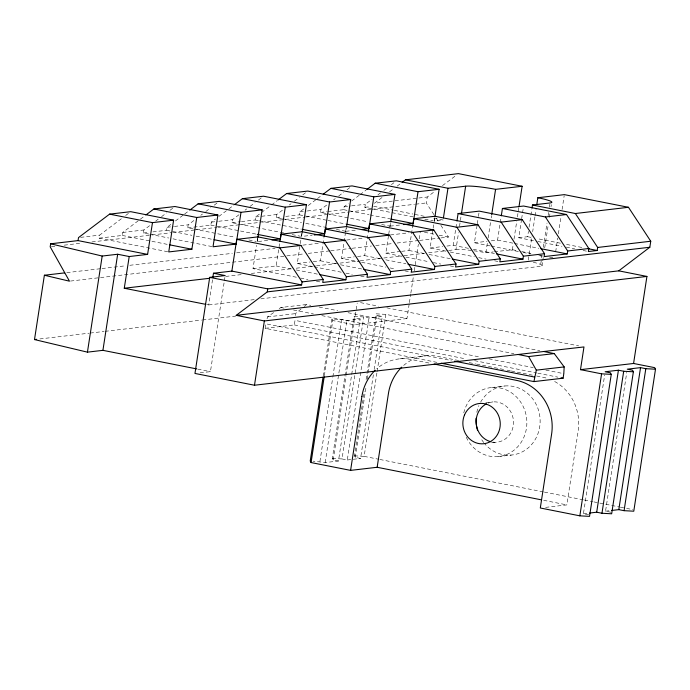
<?xml version="1.0" encoding="UTF-8"?>
<svg xmlns="http://www.w3.org/2000/svg" width="690" height="690" viewBox="0 0 690 690"><rect width="100%" height="100%" fill="white"/><g stroke="black" fill="none" stroke-linecap="round" stroke-linejoin="round"><path stroke-width="0.52" stroke-dasharray="3.45 2.59" d="M295.286 315.572L295.398 313.648L300.978 309.086M206.646 304.514L208.76 304.937L212.529 279.579M434.752 217.876L434.269 221.05L443.101 220.015L433.717 218.152M534.931 216.833L532.68 231.668M535.095 215.772L536.061 209.406M555.666 251.781L557.753 238.024M558.4 233.789L560.97 216.858M562.091 209.45L564.187 195.693M167.696 251.721L99.188 238.145L99.653 235.135L122.32 218.014M99.188 238.145L122.32 235.454L122.777 232.444L139.57 219.765M148.73 234.031L143.46 232.987L143.917 229.977L150.636 224.906M152.921 231.883L166.592 230.296L167.049 227.286L171.249 224.112M193.002 228.882L187.732 227.829L188.189 224.819L194.908 219.748M187.732 227.829L210.864 225.138L211.321 222.128L215.522 218.963M283.642 232.918L232.004 222.68L232.461 219.67L239.18 214.599M200.117 372.841L210.441 371.643L224.215 281.899M224.371 280.839L225.026 276.621M241.465 221.576L255.128 219.989L255.593 216.971L260.63 213.167M296.338 277.225L253.006 268.634L256.568 245.355M257.215 241.121L257.87 236.886M257.292 241.621L257.775 238.447M281.537 218.566L276.267 217.523L276.733 214.512L283.452 209.441M436.943 362.371L265.132 328.311L265.831 323.782L451.346 360.56M253.006 268.634L276.138 265.943L279.7 242.664M313.131 266.625L297.278 263.485L300.84 240.198M301.487 235.963L301.978 232.789M302.048 233.289L301.565 236.472L312.156 235.238M265.132 328.311L294.32 324.912L295.018 320.376L480.533 357.153M313.226 261.639L320.41 260.786L323.972 237.507M323.187 376.223L331.942 319.004L341.636 319.513L346.906 320.557L360.171 319.013L338.454 461.024L325.188 462.567L313.131 461.153M360.568 262.096L341.55 258.327L345.431 232.927M345.595 231.866L346.242 227.64M336.349 229.434L345.828 231.314L346.32 228.14M324.36 375.653L332.796 320.548L331.942 319.004M319.919 461.524L332.718 377.801M332.882 376.74L341.636 319.513M325.188 462.567L346.906 320.557M338.454 461.024L333.184 459.98L332.33 458.419L354.056 316.408L363.751 316.943L369.021 317.987L382.286 316.443L374.178 369.426M333.184 459.98L345.992 376.257M346.147 375.196L357.204 303.039M357.524 256.49L364.682 255.636L368.244 232.349M332.33 458.419L342.024 458.945L363.751 316.943M342.024 458.945L347.294 459.989L369.021 317.987M373.368 374.722L360.56 458.436L355.29 457.392L354.436 455.831L364.329 391.196M366.114 379.535L376.162 313.838L385.865 314.364L406.945 318.547L409.23 303.678M401.675 256.318L385.822 253.17L388.574 235.178M388.737 234.126L389.703 227.769M389.867 226.717L390.514 222.482M381.639 224.492L390.066 226.165L390.549 222.991M355.29 457.392L366.157 386.391M367.287 378.974L368.098 373.678M368.262 372.617L377.016 315.39L376.162 313.838M354.436 455.831L364.13 456.366L376.947 372.652M377.111 371.591L385.865 314.364M401.606 251.35L408.946 250.479L412.508 227.2M409.394 302.617L410.697 294.121M410.861 293.06L413.465 276.069M414.285 270.756L418.356 244.208M419.166 238.895L420.314 231.461M445.938 251.16L430.086 248.021L433.976 222.62M434.139 221.559L434.95 216.263M446.913 246.054L453.218 245.321L456.78 222.042M448.655 250.461L455.943 249.616L458.531 232.703M459.506 226.363L461.118 215.798M490.254 245.925L474.409 242.785L477.152 224.854M477.316 223.793L478.282 217.462M478.446 216.41L479.093 212.192M455.9 249.607A23.141 2.553 8.7 0 1 485.872 252.764L487.485 242.199M488.132 237.972L490.564 222.111M491.211 217.885L491.53 215.772M491.263 240.845L497.576 240.12L501.13 216.91M494.351 251.79L512.385 249.711L513.196 244.424M514.007 239.137L516.767 221.162M517.414 216.936L518.88 207.414M533.508 240.655L518.742 237.731L521.493 219.765M521.657 218.713L523.27 208.147M518.742 237.731L527.617 236.713L528.428 231.426M529.066 227.191L531.817 209.225M528.316 260.087L532.033 235.877M260.872 298.839L540.391 266.349L542.004 255.783M543.297 247.331L547.006 223.025M548.136 215.634L548.619 212.46M549.421 207.181L549.904 204.007M541.961 265.935L542.607 261.708M542.771 260.656L543.254 257.482M544.703 247.977L548.257 224.733M549.378 217.333L550.025 213.107M551 206.767L551.319 204.654M545.618 507.374L566.861 504.899L578.16 431.06A46.247 42.711 83.4 0 0 553.63 380.966M588.691 514.809L583.421 513.765L604.673 374.937M610.814 512.23L605.544 511.178L626.779 372.359M325.792 213.426L320.522 212.382L320.997 209.363L327.716 204.292M327.879 211.528L343.655 209.682L344.138 206.69L348.338 203.516M285.738 216.418L299.4 214.832L299.891 211.847L304.083 208.673M433.881 214.607L426.265 202.938L427.265 197.012L434.855 191.32M413.224 216.884L364.838 207.311L365.364 204.3L372.074 199.229M267.047 318.866L267.53 316.9L274.197 312.199M304.178 306.481L306.567 304.523L310.785 305.368M125.675 215.478L129.039 212.943M140.415 219.127L145.452 215.323M155.673 221.102L158.191 219.204M161.555 216.669L166.592 212.865M169.947 210.329L173.311 207.793M175.45 220.947L183.842 214.607M184.687 213.969L188.879 210.804M200.781 215.315L202.463 214.047M205.827 211.511L210.864 207.707M214.219 205.172L217.574 202.636M218.877 216.427L228.114 209.45M228.951 208.82L233.988 205.016M245.054 210.157L246.735 208.889M250.09 206.353L255.128 202.55M258.491 200.014L261.846 197.478M261.467 212.537L270.704 205.568M271.541 204.93L277.423 200.497M289.326 205.008L291.007 203.74M294.363 201.204L299.4 197.4M302.763 194.865L306.119 192.329M308.283 205.499L316.667 199.151M317.504 198.522L322.541 194.709M333.589 199.859L335.271 198.591M338.635 196.055L343.672 192.251M347.027 189.716L350.391 187.18M351.693 200.98L359.248 195.27M360.085 194.632L365.967 190.19M377.956 194.787L380.475 192.889M383.83 190.354L388.03 187.18M391.385 184.644L393.904 182.746M382.001 197.53L374.446 203.214L417.761 198.125M389.557 191.837L393.748 188.672M397.112 186.145L401.304 182.988M442.437 185.636L456.763 174.898M279.209 308.68L280.873 307.498L306.567 304.523M400.554 251.471L385.822 253.17M299.891 211.847L306.222 211.097M307.283 210.976L320.997 209.363M418.821 198.004L427.265 197.012M320.522 212.382L326.827 211.649M370.754 209.467L350.632 211.821M371.824 209.346L414.518 204.318M415.587 204.188L426.265 202.938M208.76 304.937L254.55 299.581M39.856 338.945L89.096 333.192M90.166 333.072L104.078 331.45M105.147 331.321L201.497 320.082M202.567 319.962L235.747 316.089M399.846 358.843L426.403 355.747M347.294 459.989L360.56 458.436M583.421 513.765L588.527 513.17M605.544 511.178L610.641 510.583M80.627 237.351L99.653 235.135M122.777 232.444L143.917 229.977M167.049 227.286L173.397 226.544M174.449 226.423L188.189 224.819M211.321 222.128L217.661 221.395M218.721 221.266L232.461 219.67M255.593 216.971L276.733 214.512M143.46 232.987L148.721 232.375M232.004 222.68L240.413 221.697M276.267 217.523L281.529 216.91M364.838 207.311L370.728 206.629M51.422 246.658L55.683 246.166M64.222 245.166L81.291 243.182M91.96 241.94L171.983 232.625M173.043 232.496L195.451 229.891M196.521 229.77L216.789 227.407M217.859 227.277L260.535 222.309M261.596 222.189L284.004 219.575M285.074 219.454L305.273 217.1M306.326 216.979L328.483 214.4M329.535 214.28L349.58 211.942M258.319 241.5L267.651 240.422M345.828 231.314L356.42 230.081M390.066 226.165L399.51 225.069M66.809 272.628L100.99 268.652M102.051 268.522L125.546 265.788M129.824 265.288L232.349 253.351M236.618 252.851L275.069 248.374M302.832 245.14L318.849 243.277M346.622 240.042L363.708 238.05M390.411 234.945L408.566 232.832M70.544 281.054L99.455 277.69M100.524 277.57L285.764 255.999M286.842 255.869L303.971 253.877M308.257 253.377L329.665 250.884M330.743 250.763L351.081 248.391M352.159 248.262L371.427 246.02M375.714 245.519L392.843 243.527M397.13 243.027L418.545 240.534M419.615 240.413L439.961 238.041M441.031 237.921L448.526 237.041L439.737 223.577M474.409 242.785L487.045 241.328M341.55 258.327L354.324 256.853M430.086 248.021L442.704 246.546M297.278 263.485L310.034 262.002M225.725 276.423L242.811 274.43M251.35 273.438L291.939 268.712M296.208 268.212L315.434 265.978M316.503 265.848L338.928 263.244M339.998 263.114L359.223 260.88M360.284 260.751L382.717 258.138M383.787 258.017L403.003 255.774M404.073 255.654L424.367 253.29M428.637 252.79L447.62 250.582M485.872 252.764L493.298 251.91M267.53 316.9L295.398 313.648M406.945 318.547L353.875 324.723L332.796 320.548M491.677 387.521L504.942 385.977M485.838 402.753L492.988 401.916M491.556 442.808L496.662 442.212M497.973 456.608L511.238 455.064M344.138 206.69L350.503 205.974M351.564 205.853L365.364 204.3M319.177 307.05L337.738 310.69M348.045 312.717L539.752 350.71M581.799 247.443L565.438 244.2M373.678 206.284L393.283 210.157M394.309 210.355L412.887 214.029M560.358 243.199L536.88 238.55M537.734 241.491L561.988 246.296M566.214 247.132L574.649 248.805M583.085 250.479L587.311 251.315M424.798 219.179L433.216 220.843M497.576 240.12L513.412 243.251M514.464 243.466L538.743 248.271M424.488 232.288L434.942 234.359M439.116 235.187L448.526 237.041M293.509 310.008L313.424 313.95M321.816 315.615L513.886 353.66M197.788 369.133L210.441 371.643M527.617 236.713L531.731 237.524M414.949 214.435L424.333 216.298M343.655 209.682L368.926 214.702M369.978 214.918L389.988 218.885M512.385 249.711L517.543 250.737M521.675 251.557L531.99 253.61M540.253 255.257L542.314 255.662M549.542 257.103L553.665 257.922M326.844 213.633L367.934 221.775M491.306 246.14L518.759 251.583M522.986 252.419L530.377 253.877M538.83 255.559L541.995 256.18M299.4 214.832L326.801 220.265M327.862 220.472L345.776 224.026M453.218 245.321L469.071 248.469M473.297 249.306L495.489 253.704M282.598 218.773L301.565 222.534M305.782 223.37L327.914 227.76M450.165 251.997L474.47 256.818M478.696 257.655L486.096 259.121M494.549 260.794L498.775 261.631M255.128 219.989L258.293 220.61M259.345 220.817L301.504 229.175M408.946 250.479L424.798 253.618M429.025 254.455L451.217 258.862M292.077 234.591L300.504 236.256M405.901 257.154L429.146 261.76M433.372 262.597L440.772 264.063M450.285 265.952L454.512 266.788M210.864 225.138L256.18 234.126M364.682 255.636L381.587 258.983M385.814 259.82L405.893 263.804M194.054 229.089L235.161 237.239M248.857 239.956L256.24 241.414M361.629 262.304L385.934 267.125M390.161 267.962L395.448 269.014M404.952 270.894L411.292 272.153M166.592 230.296L191.889 235.307M196.098 236.144L212.969 239.49M320.41 260.786L336.263 263.934M340.489 264.77L361.62 268.962M149.782 234.246L168.757 238.007M172.974 238.835L211.968 246.572M314.183 266.832L341.662 272.283M345.888 273.119L352.228 274.379M360.68 276.052L365.967 277.095M122.32 235.454L168.696 244.639M276.138 265.943L291.991 269.083M296.217 269.928L317.348 274.111M300.564 278.061L307.956 279.528M316.417 281.21L321.695 282.253M360.525 302.634L378.439 306.188M386.874 307.861L578.703 345.888M377.016 315.39L382.286 316.443M360.171 319.013L354.902 317.969L354.056 316.408M280.873 307.498L284.03 308.128M488.96 358.826L533.232 367.598M545.885 370.107L563.799 373.661M294.32 324.912L466.13 358.973M474.565 360.637L536.751 372.971M537.812 373.178L557.839 377.145M458.634 360.542L437.555 356.359A46.247 42.676 83.4 0 0 402.529 366.425M469.174 362.63L475.496 363.88M476.548 364.087L506.063 369.944M507.116 370.151L510.281 370.78M511.333 370.987L532.413 375.162M536.63 375.998L542.952 377.257A46.247 42.711 83.4 0 1 547.912 378.569M428.913 363.009L410.998 359.456A46.247 42.694 83.2 0 0 376.74 368.805M364.13 456.366L378.888 459.29M379.94 459.497L543.323 491.884M544.384 492.091L583.378 499.827M584.439 500.034L592.865 501.708M593.926 501.915L619.223 506.934M620.275 507.141L625.545 508.185M626.598 508.392L632.92 509.651M543.668 500.302L566.861 504.899M436.218 218.195L439.151 222.68M463.775 412.862A34.69 32.007 83.4 0 1 511.609 392.886A34.69 32.007 83.4 0 1 515.93 448.56A34.69 32.007 83.4 0 1 465.534 435.545M480.628 402.115A34.69 32.007 83.4 0 1 527.195 393.084A34.69 32.007 83.4 0 1 531.852 444.248A34.69 32.007 83.4 0 1 484.389 443.368M483.768 442.592A34.69 32.007 83.4 0 1 480.516 437.632M476.825 412.292A34.69 32.007 83.4 0 1 478.895 405.642M488.235 403.02A20.234 18.673 83.4 0 1 513.377 419.925A20.234 18.673 83.4 0 1 492.746 442.109M533.31 262.252A23.124 2.536 8.7 0 1 540.391 266.349"/><path stroke-width="1.03" d="M212.839 277.466L213.469 273.24L225.181 275.56L209.708 277.363L194.959 373.445L254.489 385.236L543.729 351.503L554.268 353.591L564.178 366.908L563.799 373.661L563.109 378.198L533.922 381.596L441.16 363.207M456.944 220.981L458.074 213.581L501.156 222.111L523.374 256.197L522.968 259.147L499.836 261.846L500.293 258.836L478.023 224.802L434.95 216.263L413.81 218.73L412.672 226.139M501.294 215.849L502.423 208.466L523.589 206.034L566.525 214.53L588.829 248.504L588.363 251.522L597.204 250.496L597.661 247.46L575.357 213.512L532.464 204.999L531.981 208.164M196.736 368.926L102.922 350.339L87.44 352.15L34.5 339.566L44.384 275.241L69.474 281.184L50.18 246.804L50.637 243.794L78.048 240.603L147.608 254.394L152.473 222.629L173.613 220.17L168.748 251.936L191.88 249.237L196.745 217.479L217.885 215.013L213.02 246.779L236.153 244.088L241.008 212.322L262.148 209.855L257.939 237.386M434.916 216.815L439.107 189.284L396.422 180.84L375.196 183.212L366.804 189.552M536.863 204.102L537.838 197.745L564.342 194.632L628.469 207.293L650.748 241.233L649.825 247.253L618.758 270.842L236.213 315.347L267.28 291.879L649.825 247.253M78.048 240.603L78.513 237.593L109.572 214.142L130.712 211.675L173.613 220.17M87.44 352.15L102.189 256.05L117.671 254.248L129.211 256.533L147.608 254.394M102.922 350.339L117.671 254.248M213.469 273.24L231.866 271.101L236.73 239.352L257.87 236.886L300.944 245.424L323.213 279.45L322.756 282.46L345.888 279.769L346.346 276.759L324.076 242.733L280.994 234.195L279.864 241.604M267.28 291.879L267.737 288.869L301.616 284.927L302.073 281.917L279.804 247.891L236.73 239.352M254.489 385.236L264.365 320.954L646.927 276.431L633.575 363.475L580.497 369.65L583.973 346.932L543.729 351.503M280.58 237.869L285.281 207.164L306.42 204.706L302.211 232.237M324.136 236.446L325.266 229.037L346.406 226.579L389.488 235.118L411.757 269.143L411.292 272.153L434.424 269.462L434.89 266.452L412.62 232.418L369.538 223.888L368.4 231.288M314.278 234.988L324.688 233.772L329.553 202.006L350.693 199.548L346.484 227.079M323.024 377.283L310.224 460.998L311.069 462.559L350.598 470.382L377.154 467.277L541.564 499.879M311.069 462.559L324.197 376.714M361.707 229.468L368.96 228.623L373.825 196.831L394.93 194.399L390.713 221.93M280.994 234.195L302.134 231.728L345.216 240.267L367.485 274.301L367.028 277.311L390.152 274.611L390.618 271.601L368.348 237.576L325.266 229.037M350.598 470.382L361.888 396.534M403.71 224.586L413.163 223.491L418.028 191.725L439.107 189.284M377.154 467.277L388.444 393.438A46.247 42.676 83.4 0 1 401.77 367.14M443.429 217.893L447.965 188.258L465.647 186.197A23.141 2.553 8.7 0 1 495.61 189.345L522.123 186.274L519.044 206.362M461.446 213.684L465.647 186.197M369.538 223.888L390.678 221.421L433.76 229.96L456.03 263.985L455.564 266.995L478.696 264.305L479.153 261.294L456.884 227.269L413.81 218.73M491.694 214.719L495.575 189.353M458.074 213.581L479.257 211.131L522.287 219.662L544.548 253.713L544.108 256.602L567.24 253.92L567.68 250.988L545.402 216.979L502.423 208.466M533.922 381.596L536.32 370.159L528.626 356.575L518.087 354.496M579.841 515.835L601.585 373.833L611.262 374.36L589.536 516.37L579.841 515.835L540.305 507.995L551.603 434.157A46.247 42.702 83.6 0 0 516.396 380.345L434.183 364.053M596.695 512.213L618.421 370.211L623.691 371.255L633.377 371.789L611.659 513.791L601.965 513.257L596.695 512.213L589.545 513.05M601.965 513.257L623.691 371.255M618.809 509.634L640.536 367.632L645.806 368.684L655.5 369.21L633.774 511.204L624.079 510.678L618.809 509.634L611.668 510.471M624.079 510.678L645.806 368.684M205.586 304.307L124.269 288.239L129.211 256.533M146.289 214.694L153.844 208.984L174.984 206.526L217.885 215.013M189.724 210.165L198.116 203.826L219.256 201.368L262.148 209.855M234.833 204.378L242.388 198.677L263.528 196.21L306.42 204.706M278.26 199.859L286.661 193.519L307.8 191.061L350.693 199.548M323.377 194.08L330.924 188.361L352.064 185.912L394.93 194.399M402.141 182.35L405.504 179.823L458.445 173.63L522.123 186.274M575.357 213.512L628.469 207.293M523.374 256.197L544.548 253.713M597.661 247.46L650.748 241.233M567.68 250.988L588.829 248.504M34.5 339.566L36.639 339.316M532.464 204.999L550.068 202.955A23.124 2.536 8.7 0 0 537.838 197.745M271.903 239.922L280.425 238.93L257.232 234.333M44.384 275.241L64.679 272.878M501.156 222.111L522.287 219.662M545.402 216.979L566.525 214.53M279.804 247.891L300.944 245.424M324.076 242.733L345.216 240.267M368.348 237.576L389.488 235.118M412.62 232.418L433.76 229.96M456.884 227.269L478.023 224.802M124.269 288.239L209.7 278.286M302.073 281.917L323.213 279.45M346.346 276.759L367.485 274.301M390.618 271.601L411.757 269.143M434.89 266.452L456.03 263.985M479.153 261.294L500.293 258.836M528.626 356.575L554.268 353.591M536.32 370.159L564.178 366.908M618.421 370.211L605.156 371.755L610.426 372.798L611.262 374.36M640.536 367.632L627.27 369.185L632.54 370.228L633.377 371.789M330.924 188.361L373.825 196.831M587.966 248.667L597.204 250.496M286.661 193.519L329.553 202.006M540.848 248.693L567.24 253.92M242.388 198.677L285.281 207.164M198.116 203.826L241.008 212.322M153.844 208.984L196.745 217.479M109.572 214.142L152.473 222.629M405.504 179.823L447.965 188.258M375.196 183.212L418.028 191.725M391.04 219.101L413.163 223.491M618.758 270.842L646.927 276.431M346.829 224.233L368.96 228.623M496.55 253.911L522.968 259.147M302.556 229.391L324.688 233.772M452.278 259.069L478.696 264.305M408.006 264.227L434.424 269.462M214.021 239.697L236.153 244.088M363.734 269.376L390.152 274.611M169.749 244.855L191.88 249.237M319.461 274.534L345.888 279.769M231.866 271.101L301.616 284.927M209.708 277.363L267.737 288.869M633.575 363.475L654.655 367.649L655.5 369.21M580.497 369.65L601.585 373.833M560.996 377.775L563.109 378.198M236.213 315.347L264.365 320.954M454.503 361.18L534.612 377.059M50.637 243.794L102.189 256.05M490.823 441.729A20.234 18.673 83.4 0 1 476.273 424.212A20.234 18.673 83.4 0 1 486.45 403.831M477.497 430.224A34.69 32.007 83.4 0 1 476.083 418.252M361.87 396.534A46.247 42.694 83.2 0 1 375.196 370.228M464.525 414.932A20.234 18.673 83.4 0 0 483.388 443.765A20.234 18.673 83.4 0 0 496.748 412.137A20.234 18.673 83.4 0 0 464.525 414.932"/></g></svg>
